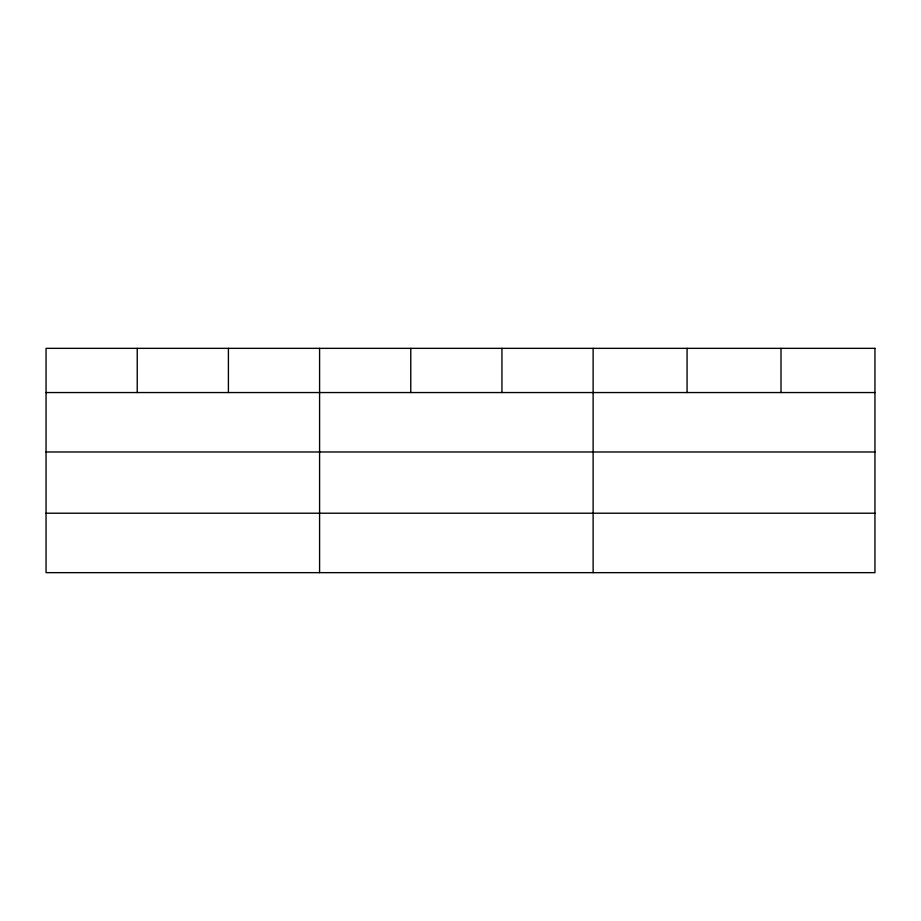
<?xml version="1.0" encoding="UTF-8"?>
<svg xmlns="http://www.w3.org/2000/svg" width="921" height="921" viewBox="0 0 921 921"><rect width="100%" height="100%" fill="white"/><g stroke="black" fill="none" stroke-linecap="round" stroke-linejoin="round"><path stroke-width="1.38" d="M46.05 392.553L874.95 392.553M46.05 451.981L874.95 451.981M46.05 513.216L874.95 513.216M781.008 348.345L781.008 392.553M687.066 348.345L687.066 392.553M593.124 348.345L593.124 572.655M501.945 348.345L501.945 392.553M410.766 348.345L410.766 392.553M319.587 348.345L319.587 572.655M228.408 348.345L228.408 392.553M137.229 348.345L137.229 392.553M874.95 348.345L46.05 348.345L46.05 572.655L874.95 572.655L874.95 348.345"/></g></svg>
